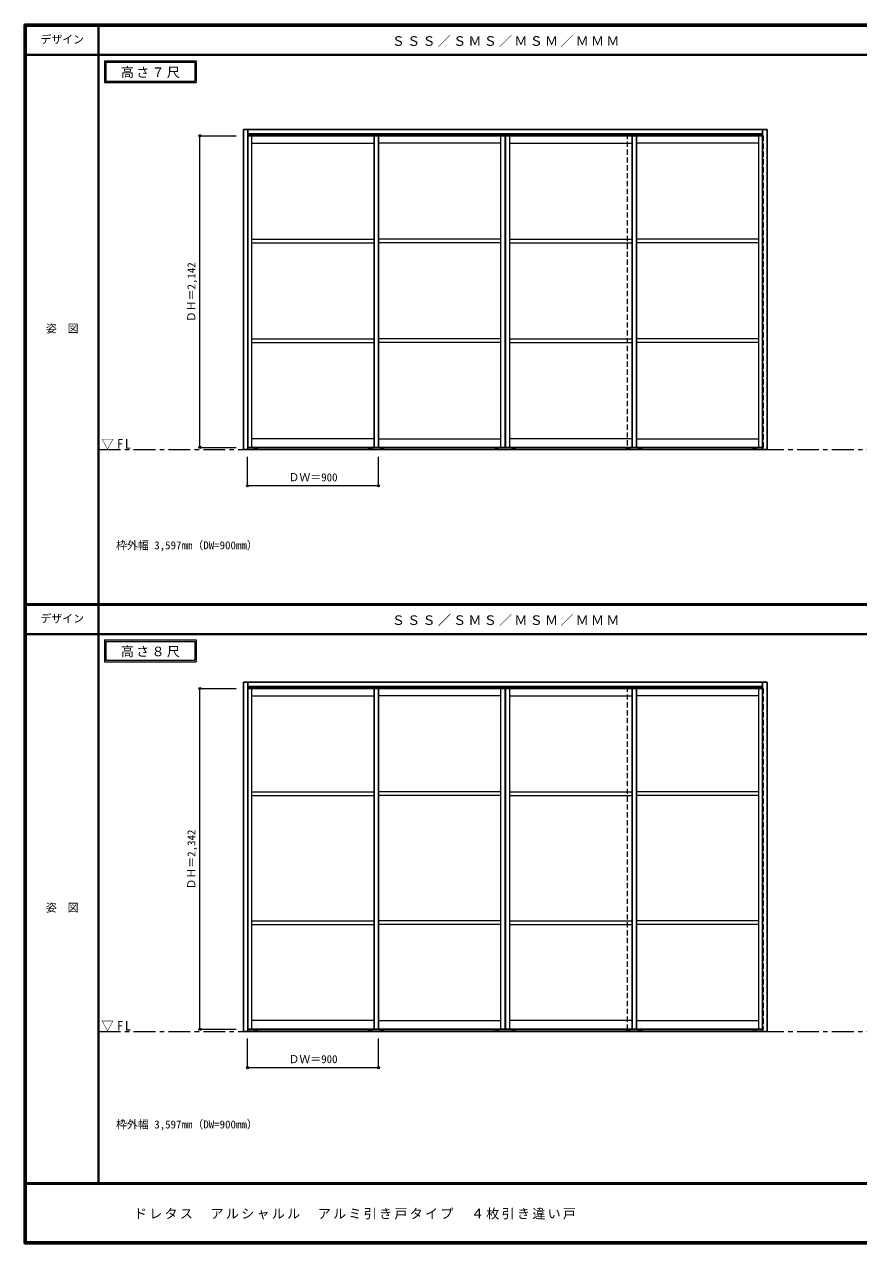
# Model space of a CAD drawing. Units: millimetres, scale not verified. Extents: x -6000 to 5700, y -4307 to 4260.
# Drawn here: x -6000 to -267, y -4205 to 4175 of the extents above; entities that cross this region are included whole.
import ezdxf
from ezdxf.enums import TextEntityAlignment as Align

# ---------------------------------------------------------------- set-up
doc = ezdxf.new("R2010")
doc.units = ezdxf.units.MM
doc.header["$LTSCALE"] = 30
doc.header["$PDMODE"] = 32
doc.header["$PDSIZE"] = 15
doc.linetypes.add('CHAIN1', pattern=[8, 5, -1, 1, -1])
doc.linetypes.add('DASHED1', pattern=[1.8, 1.2, -0.6])
for name, color, linetype, lineweight in [('0-1_通り芯', 7, 'CHAIN1', 18), ('0-2_扉', 7, 'Continuous', 18), ('0-4_枠', 7, 'Continuous', 18), ('0-A_文字', 7, 'Continuous', 18), ('0-B_寸法', 7, 'Continuous', 9), ('F-1_枠', 6, 'Continuous', 40)]:
    doc.layers.add(name, color=color, linetype=linetype, lineweight=lineweight)
doc.layers.add('F-A_文字', color=7, linetype='Continuous')
doc.styles.add('ＭＳ ゴシック', font='')
doc.styles.get('ＭＳ ゴシック').set_extended_font_data('MS Gothic')

msp = doc.modelspace()

# ---------------------------------------------------------------- linework, layer by layer
at = {"layer": '0-1_通り芯'}
for p, q in [((-5490, 1253), (5690, 1253)), ((-5490, -2746.25), (5700, -2746.25))]:
    msp.add_line(p, q, dxfattribs=at)
at = {"layer": '0-2_扉', "color": 4, "linetype": 'DASHED1', "lineweight": 9}
for p, q in [((-4466.5, 3409.5), (-4466.5, 1267.5)), ((-4463.5, 3409.5), (-4466.5, 3409.5)), ((-926.5, 3409.5), (-923.5, 3409.5)), ((-923.5, 3409.5), (-923.5, 1267.5)), ((-4466.5, 1267.5), (-4463.5, 1267.5)), ((-923.5, 1267.5), (-926.5, 1267.5)), ((-4466.5, -389.75), (-4466.5, -2731.75)), ((-4463.5, -389.75), (-4466.5, -389.75)), ((-926.5, -389.75), (-923.5, -389.75)), ((-923.5, -389.75), (-923.5, -2731.75)), ((-4466.5, -2731.75), (-4463.5, -2731.75)), ((-923.5, -2731.75), (-926.5, -2731.75))]:
    msp.add_line(p, q, dxfattribs=at)
at = {"layer": '0-2_扉', "color": 3, "lineweight": 25}
for p, q in [((-2696.5, 3409.5), (-4463.5, 3409.5)), ((-3596.5, 3409.5), (-3596.5, 1267.5)), ((-3566.5, 1267.5), (-3566.5, 3409.5)), ((-2696.5, 1267.5), (-2696.5, 3409.5)), ((-2696.5, 3409.5), (-2696.5, 1267.5)), ((-2693.5, 3409.5), (-926.5, 3409.5)), ((-2693.5, 1267.5), (-2693.5, 3409.5)), ((-2693.5, 3409.5), (-2693.5, 1267.5)), ((-1823.5, 1267.5), (-1823.5, 3409.5)), ((-1793.5, 3409.5), (-1793.5, 1267.5)), ((-4463.5, 1267.5), (-2696.5, 1267.5)), ((-926.5, 1267.5), (-2693.5, 1267.5)), ((-2696.5, -389.75), (-4463.5, -389.75)), ((-3596.5, -389.75), (-3596.5, -2731.75)), ((-3566.5, -2731.75), (-3566.5, -389.75)), ((-2696.5, -2731.75), (-2696.5, -389.75)), ((-2696.5, -389.75), (-2696.5, -2731.75)), ((-2693.5, -389.75), (-926.5, -389.75)), ((-2693.5, -2731.75), (-2693.5, -389.75)), ((-2693.5, -389.75), (-2693.5, -2731.75)), ((-1823.5, -2731.75), (-1823.5, -389.75)), ((-1793.5, -389.75), (-1793.5, -2731.75)), ((-4463.5, -2731.75), (-2696.5, -2731.75)), ((-926.5, -2731.75), (-2693.5, -2731.75))]:
    msp.add_line(p, q, dxfattribs=at)
at = {"layer": '0-2_扉'}
for p, q in [((-4436.5, 1267.5), (-4436.5, 3409.5)), ((-4436.5, 3359.5), (-3596.5, 3359.5)), ((-3566.5, 3409.5), (-3566.5, 1267.5)), ((-2726.5, 3359.5), (-3566.5, 3359.5)), ((-2726.5, 1267.5), (-2726.5, 3409.5)), ((-2696.5, 3409.5), (-2696.5, 1267.5)), ((-2693.5, 3409.5), (-2693.5, 1267.5)), ((-2663.5, 1267.5), (-2663.5, 3409.5)), ((-2663.5, 3359.5), (-1823.5, 3359.5)), ((-1823.5, 3409.5), (-1823.5, 1267.5)), ((-953.5, 3359.5), (-1793.5, 3359.5)), ((-953.5, 1267.5), (-953.5, 3409.5)), ((-4436.5, 2698.5), (-3596.5, 2698.5)), ((-2726.5, 2698.5), (-3566.5, 2698.5)), ((-2663.5, 2698.5), (-1823.5, 2698.5)), ((-953.5, 2698.5), (-1793.5, 2698.5)), ((-4436.5, 2673.5), (-3596.5, 2673.5)), ((-2726.5, 2673.5), (-3566.5, 2673.5)), ((-2663.5, 2673.5), (-1823.5, 2673.5)), ((-953.5, 2673.5), (-1793.5, 2673.5)), ((-4436.5, 2013), (-3596.5, 2013)), ((-2726.5, 2013), (-3566.5, 2013)), ((-2663.5, 2013), (-1823.5, 2013)), ((-953.5, 2013), (-1793.5, 2013)), ((-4436.5, 1988), (-3596.5, 1988)), ((-2726.5, 1988), (-3566.5, 1988)), ((-2663.5, 1988), (-1823.5, 1988)), ((-953.5, 1988), (-1793.5, 1988)), ((-3596.5, 1327.5), (-4436.5, 1327.5)), ((-3566.5, 1327.5), (-2726.5, 1327.5)), ((-1823.5, 1327.5), (-2663.5, 1327.5)), ((-1793.5, 1327.5), (-953.5, 1327.5)), ((-4436.5, -2731.75), (-4436.5, -389.75)), ((-3566.5, -389.75), (-3566.5, -2731.75)), ((-2726.5, -2731.75), (-2726.5, -389.75)), ((-2696.5, -389.75), (-2696.5, -2731.75)), ((-2693.5, -389.75), (-2693.5, -2731.75)), ((-2663.5, -2731.75), (-2663.5, -389.75)), ((-1823.5, -389.75), (-1823.5, -2731.75)), ((-953.5, -2731.75), (-953.5, -389.75)), ((-4436.5, -439.75), (-3596.5, -439.75)), ((-2726.5, -439.75), (-3566.5, -439.75)), ((-2663.5, -439.75), (-1823.5, -439.75)), ((-953.5, -439.75), (-1793.5, -439.75)), ((-4436.5, -1100.75), (-3596.5, -1100.75)), ((-4436.5, -1125.75), (-3596.5, -1125.75)), ((-2726.5, -1100.75), (-3566.5, -1100.75)), ((-2726.5, -1125.75), (-3566.5, -1125.75)), ((-2663.5, -1100.75), (-1823.5, -1100.75)), ((-2663.5, -1125.75), (-1823.5, -1125.75)), ((-953.5, -1100.75), (-1793.5, -1100.75)), ((-953.5, -1125.75), (-1793.5, -1125.75)), ((-4436.5, -1986.25), (-3596.5, -1986.25)), ((-2726.5, -1986.25), (-3566.5, -1986.25)), ((-2663.5, -1986.25), (-1823.5, -1986.25)), ((-953.5, -1986.25), (-1793.5, -1986.25)), ((-4436.5, -2011.25), (-3596.5, -2011.25)), ((-2726.5, -2011.25), (-3566.5, -2011.25)), ((-2663.5, -2011.25), (-1823.5, -2011.25)), ((-953.5, -2011.25), (-1793.5, -2011.25)), ((-3596.5, -2671.75), (-4436.5, -2671.75)), ((-3566.5, -2671.75), (-2726.5, -2671.75)), ((-1823.5, -2671.75), (-2663.5, -2671.75)), ((-1793.5, -2671.75), (-953.5, -2671.75))]:
    msp.add_line(p, q, dxfattribs=at)
at = {"layer": '0-4_枠', "color": 3, "lineweight": 25}
for p, q in [((-4493.5, 3453), (-4463.5, 3453)), ((-4493.5, 1253), (-4493.5, 3453)), ((-4463.5, 1253), (-4463.5, 3453)), ((-4463.5, 3453), (-926.5, 3453)), ((-926.5, 3453), (-896.5, 3453)), ((-926.5, 1253), (-926.5, 3453)), ((-896.5, 3453), (-896.5, 1253)), ((-926.5, 3423), (-4463.5, 3423)), ((-4463.5, 1253), (-4493.5, 1253)), ((-896.5, 1253), (-926.5, 1253)), ((-4493.5, -346.25), (-4463.5, -346.25)), ((-4493.5, -2746.25), (-4493.5, -346.25)), ((-4463.5, -2746.25), (-4463.5, -346.25)), ((-4463.5, -346.25), (-926.5, -346.25)), ((-926.5, -376.25), (-4463.5, -376.25)), ((-926.5, -346.25), (-896.5, -346.25)), ((-926.5, -2746.25), (-926.5, -346.25)), ((-896.5, -346.25), (-896.5, -2746.25)), ((-4463.5, -2746.25), (-4493.5, -2746.25)), ((-896.5, -2746.25), (-926.5, -2746.25))]:
    msp.add_line(p, q, dxfattribs=at)
at = {"layer": '0-4_枠'}
for p, q in [((-4463.5, 3417.5), (-926.5, 3417.5)), ((-4439.5, 3417.5), (-4439.5, 3409.5)), ((-4433.5, 3417.5), (-4433.5, 3409.5)), ((-3599.5, 3417.5), (-3599.5, 3409.5)), ((-3593.5, 3417.5), (-3593.5, 3409.5)), ((-3569.5, 3417.5), (-3569.5, 3409.5)), ((-3563.5, 3417.5), (-3563.5, 3409.5)), ((-2729.5, 3417.5), (-2729.5, 3409.5)), ((-2723.5, 3417.5), (-2723.5, 3409.5)), ((-2666.5, 3417.5), (-2666.5, 3409.5)), ((-2660.5, 3417.5), (-2660.5, 3409.5)), ((-1826.5, 3417.5), (-1826.5, 3409.5)), ((-1820.5, 3417.5), (-1820.5, 3409.5)), ((-1796.5, 3417.5), (-1796.5, 3409.5)), ((-1790.5, 3417.5), (-1790.5, 3409.5)), ((-956.5, 3417.5), (-956.5, 3409.5)), ((-950.5, 3417.5), (-950.5, 3409.5)), ((-4422, 1260), (-4422, 1267.5)), ((-4401.5, 1257.5), (-4419.5, 1257.5)), ((-4399, 1260), (-4399, 1267.5)), ((-3634, 1260), (-3634, 1267.5)), ((-3631.5, 1257.5), (-3613.5, 1257.5)), ((-3611, 1260), (-3611, 1267.5)), ((-3552, 1260), (-3552, 1267.5)), ((-3531.5, 1257.5), (-3549.5, 1257.5)), ((-3529, 1260), (-3529, 1267.5)), ((-2764, 1260), (-2764, 1267.5)), ((-2761.5, 1257.5), (-2743.5, 1257.5)), ((-2741, 1260), (-2741, 1267.5)), ((-2649, 1260), (-2649, 1267.5)), ((-2628.5, 1257.5), (-2646.5, 1257.5)), ((-2626, 1260), (-2626, 1267.5)), ((-1861, 1260), (-1861, 1267.5)), ((-1858.5, 1257.5), (-1840.5, 1257.5)), ((-1838, 1260), (-1838, 1267.5)), ((-1779, 1260), (-1779, 1267.5)), ((-1758.5, 1257.5), (-1776.5, 1257.5)), ((-1756, 1260), (-1756, 1267.5)), ((-991, 1260), (-991, 1267.5)), ((-988.5, 1257.5), (-970.5, 1257.5)), ((-968, 1260), (-968, 1267.5)), ((-4463.5, 1256.5), (-926.5, 1256.5)), ((-4463.5, 1253), (-926.5, 1253)), ((-4463.5, -381.75), (-926.5, -381.75)), ((-4439.5, -381.75), (-4439.5, -389.75)), ((-4433.5, -381.75), (-4433.5, -389.75)), ((-3599.5, -381.75), (-3599.5, -389.75)), ((-3593.5, -381.75), (-3593.5, -389.75)), ((-3569.5, -381.75), (-3569.5, -389.75)), ((-3563.5, -381.75), (-3563.5, -389.75)), ((-2729.5, -381.75), (-2729.5, -389.75)), ((-2723.5, -381.75), (-2723.5, -389.75)), ((-2666.5, -381.75), (-2666.5, -389.75)), ((-2660.5, -381.75), (-2660.5, -389.75)), ((-1826.5, -381.75), (-1826.5, -389.75)), ((-1820.5, -381.75), (-1820.5, -389.75)), ((-1796.5, -381.75), (-1796.5, -389.75)), ((-1790.5, -381.75), (-1790.5, -389.75)), ((-956.5, -381.75), (-956.5, -389.75)), ((-950.5, -381.75), (-950.5, -389.75)), ((-4463.5, -2742.75), (-926.5, -2742.75)), ((-4463.5, -2746.25), (-926.5, -2746.25)), ((-4422, -2739.25), (-4422, -2731.75)), ((-4401.5, -2741.75), (-4419.5, -2741.75)), ((-4399, -2739.25), (-4399, -2731.75)), ((-3634, -2739.25), (-3634, -2731.75)), ((-3631.5, -2741.75), (-3613.5, -2741.75)), ((-3611, -2739.25), (-3611, -2731.75)), ((-3552, -2739.25), (-3552, -2731.75)), ((-3531.5, -2741.75), (-3549.5, -2741.75)), ((-3529, -2739.25), (-3529, -2731.75)), ((-2764, -2739.25), (-2764, -2731.75)), ((-2761.5, -2741.75), (-2743.5, -2741.75)), ((-2741, -2739.25), (-2741, -2731.75)), ((-2649, -2739.25), (-2649, -2731.75)), ((-2628.5, -2741.75), (-2646.5, -2741.75)), ((-2626, -2739.25), (-2626, -2731.75)), ((-1861, -2739.25), (-1861, -2731.75)), ((-1858.5, -2741.75), (-1840.5, -2741.75)), ((-1838, -2739.25), (-1838, -2731.75)), ((-1779, -2739.25), (-1779, -2731.75)), ((-1758.5, -2741.75), (-1776.5, -2741.75)), ((-1756, -2739.25), (-1756, -2731.75)), ((-991, -2739.25), (-991, -2731.75)), ((-988.5, -2741.75), (-970.5, -2741.75)), ((-968, -2739.25), (-968, -2731.75))]:
    msp.add_line(p, q, dxfattribs=at)
at = {"layer": '0-4_枠', "color": 4, "linetype": 'DASHED1', "lineweight": 9}
for p, q in [((-1856.5, 3423), (-1856.5, 1253)), ((-1856.5, -376.25), (-1856.5, -2746.25))]:
    msp.add_line(p, q, dxfattribs=at)
at = {"layer": '0-4_枠'}
for centre in [(-4410.5, 1261.5), (-3622.5, 1261.5), (-3540.5, 1261.5), (-2752.5, 1261.5), (-2637.5, 1261.5), (-1849.5, 1261.5), (-1767.5, 1261.5), (-979.5, 1261.5), (-4410.5, -2737.75), (-3622.5, -2737.75), (-3540.5, -2737.75), (-2752.5, -2737.75), (-2637.5, -2737.75), (-1849.5, -2737.75), (-1767.5, -2737.75), (-979.5, -2737.75)]:
    msp.add_circle(centre, 2, dxfattribs=at)
for centre, radius, start, end in [((-4419.5, 1260), 2.5, 180, 270), ((-4410.5, 1263.5), 8.5, 224.90087, 235.43968), ((-4410.5, 1263.5), 8.5, 304.56032, 315.09913), ((-4401.5, 1260), 2.5, 270, 0), ((-3631.5, 1260), 2.5, 180, 270), ((-3622.5, 1263.5), 8.5, 224.90087, 235.43968), ((-3622.5, 1263.5), 8.5, 304.56032, 315.09913), ((-3613.5, 1260), 2.5, 270, 0), ((-3549.5, 1260), 2.5, 180, 270), ((-3540.5, 1263.5), 8.5, 224.90087, 235.43968), ((-3540.5, 1263.5), 8.5, 304.56032, 315.09913), ((-3531.5, 1260), 2.5, 270, 0), ((-2761.5, 1260), 2.5, 180, 270), ((-2752.5, 1263.5), 8.5, 224.90087, 235.43968), ((-2752.5, 1263.5), 8.5, 304.56032, 315.09913), ((-2743.5, 1260), 2.5, 270, 0), ((-2646.5, 1260), 2.5, 180, 270), ((-2637.5, 1263.5), 8.5, 224.90087, 235.43968), ((-2637.5, 1263.5), 8.5, 304.56032, 315.09913), ((-2628.5, 1260), 2.5, 270, 0), ((-1858.5, 1260), 2.5, 180, 270), ((-1849.5, 1263.5), 8.5, 224.90087, 235.43968), ((-1849.5, 1263.5), 8.5, 304.56032, 315.09913), ((-1840.5, 1260), 2.5, 270, 0), ((-1776.5, 1260), 2.5, 180, 270), ((-1767.5, 1263.5), 8.5, 224.90087, 235.43968), ((-1767.5, 1263.5), 8.5, 304.56032, 315.09913), ((-1758.5, 1260), 2.5, 270, 0), ((-988.5, 1260), 2.5, 180, 270), ((-979.5, 1263.5), 8.5, 224.90087, 235.43968), ((-979.5, 1263.5), 8.5, 304.56032, 315.09913), ((-970.5, 1260), 2.5, 270, 0), ((-4419.5, -2739.25), 2.5, 180, 270), ((-4410.5, -2735.75), 8.5, 224.90087, 235.43968), ((-4410.5, -2735.75), 8.5, 304.56032, 315.09913), ((-4401.5, -2739.25), 2.5, 270, 0), ((-3631.5, -2739.25), 2.5, 180, 270), ((-3622.5, -2735.75), 8.5, 224.90087, 235.43968), ((-3622.5, -2735.75), 8.5, 304.56032, 315.09913), ((-3613.5, -2739.25), 2.5, 270, 0), ((-3549.5, -2739.25), 2.5, 180, 270), ((-3540.5, -2735.75), 8.5, 224.90087, 235.43968), ((-3540.5, -2735.75), 8.5, 304.56032, 315.09913), ((-3531.5, -2739.25), 2.5, 270, 0), ((-2761.5, -2739.25), 2.5, 180, 270), ((-2752.5, -2735.75), 8.5, 224.90087, 235.43968), ((-2752.5, -2735.75), 8.5, 304.56032, 315.09913), ((-2743.5, -2739.25), 2.5, 270, 0), ((-2646.5, -2739.25), 2.5, 180, 270), ((-2637.5, -2735.75), 8.5, 224.90087, 235.43968), ((-2637.5, -2735.75), 8.5, 304.56032, 315.09913), ((-2628.5, -2739.25), 2.5, 270, 0), ((-1858.5, -2739.25), 2.5, 180, 270), ((-1849.5, -2735.75), 8.5, 224.90087, 235.43968), ((-1849.5, -2735.75), 8.5, 304.56032, 315.09913), ((-1840.5, -2739.25), 2.5, 270, 0), ((-1776.5, -2739.25), 2.5, 180, 270), ((-1767.5, -2735.75), 8.5, 224.90087, 235.43968), ((-1767.5, -2735.75), 8.5, 304.56032, 315.09913), ((-1758.5, -2739.25), 2.5, 270, 0), ((-988.5, -2739.25), 2.5, 180, 270), ((-979.5, -2735.75), 8.5, 224.90087, 235.43968), ((-979.5, -2735.75), 8.5, 304.56032, 315.09913), ((-970.5, -2739.25), 2.5, 270, 0)]:
    msp.add_arc(centre, radius, start, end, dxfattribs=at)
at = {"layer": '0-A_文字'}
for p, q in [((-5450, 3925), (-5450, 3775)), ((-5440, 3915), (-5440, 3785)), ((-5440, 3915), (-4828.97, 3915)), ((-4828.97, 3915), (-4828.97, 3785)), ((-5450, 3775), (-4818.97, 3775)), ((-5440, 3785), (-4828.97, 3785)), ((-5450, -55.5), (-5450, -205.5)), ((-5440, -65.5), (-5440, -195.5)), ((-5440, -65.5), (-4828.97, -65.5)), ((-4828.97, -65.5), (-4828.97, -195.5)), ((-5450, -205.5), (-4818.97, -205.5)), ((-5440, -195.5), (-4828.97, -195.5))]:
    msp.add_line(p, q, dxfattribs=at)
for points in [[(-5450, 3925), (-4818.97, 3925), (-4818.97, 3775)], [(-5450, -55.5), (-4818.97, -55.5), (-4818.97, -205.5)]]:
    msp.add_lwpolyline(points, dxfattribs=at)
at = {"layer": '0-B_寸法', "color": 4}
for p, q in [((-4793.5, 3409.5), (-4543.5, 3409.5)), ((-4793.5, 1267.5), (-4793.5, 3409.5)), ((-4793.5, 1267.5), (-4543.5, 1267.5)), ((-4466.5, 1003), (-4466.5, 1203)), ((-3566.5, 1003), (-3566.5, 1203)), ((-3566.5, 1003), (-4466.5, 1003)), ((-4793.5, -389.75), (-4543.5, -389.75)), ((-4793.5, -2731.75), (-4793.5, -389.75)), ((-4793.5, -2731.75), (-4543.5, -2731.75)), ((-4466.5, -2996.25), (-4466.5, -2796.25)), ((-3566.5, -2996.25), (-3566.5, -2796.25)), ((-3566.5, -2996.25), (-4466.5, -2996.25))]:
    msp.add_line(p, q, dxfattribs=at)
at = {"layer": '0-B_寸法'}
for p in [(-4793.5, 3409.5), (-4793.5, 1267.5), (-4466.5, 1003), (-3566.5, 1003), (-4793.5, -389.75), (-4793.5, -2731.75), (-4466.5, -2996.25), (-3566.5, -2996.25)]:
    msp.add_point(p, dxfattribs=at)
at = {"layer": 'F-1_枠'}
for p, q in [((-6000, 4175), (5700, 4175)), ((-6000, 4175), (-6000, -4205)), ((-6000, 4170), (5700, 4170)), ((-6000, 4165), (5700, 4165)), ((-5995, 4175), (-5995, -4205)), ((-5990, 4175), (-5990, -4205)), ((-5490, 4175), (-5490, -3790)), ((-6000, 3965), (5700, 3965)), ((-6000, 190.5), (5700, 190.5)), ((-6000, 187.5), (5700, 187.5)), ((-6000, 184.5), (5700, 184.5)), ((-6000, -15.5), (5700, -15.5)), ((5700, -3790), (-6000, -3790)), ((5700, -3795), (-6000, -3795)), ((5700, -4195), (-6000, -4195)), ((5700, -4200), (-6000, -4200)), ((5700, -4205), (-6000, -4205))]:
    msp.add_line(p, q, dxfattribs=at)

# ---------------------------------------------------------------- texts
at = {"layer": '0-A_文字', "style": 'ＭＳ ゴシック'}
for p in [(-5370, 550.5), (-5370, -3430)]:
    msp.add_text('枠外幅 3,597mm（DW=900mm）', height=54.99, dxfattribs=at).set_placement(p, align=Align.BOTTOM_LEFT)
at = {"layer": '0-A_文字', "char_height": 65.98, "attachment_point": 7, "style": 'ＭＳ ゴシック'}
for s, insert in [('\\T1.17;ＳＳＳ／ＳＭＳ／ＭＳＭ／ＭＭＭ', (-3475, 4020)), ('\\T1.17;高さ７尺', (-5336.98, 3805)), ('\\T1.26;\\W0.95;▽FL', (-5471.25, 1253)), ('\\T1.17;ＳＳＳ／ＳＭＳ／ＭＳＭ／ＭＭＭ', (-3475, 39.5)), ('\\T1.17;高さ８尺', (-5336.98, -175.5)), ('\\T1.26;\\W0.95;▽FL', (-5471.25, -2746.25))]:
    msp.add_mtext(s, dxfattribs=dict(at, insert=insert))
at = {"layer": '0-B_寸法', "style": 'ＭＳ ゴシック'}
for s, p in [('ＤＨ＝2,142', (-4808.5, 2128)), ('ＤＨ＝2,342', (-4808.5, -1771.25))]:
    msp.add_text(s, height=54.99, rotation=90, dxfattribs=at).set_placement(p, align=Align.BOTTOM_LEFT)
for p in [(-4185.25, 1018), (-4185.25, -2981.25)]:
    msp.add_text('ＤＷ＝900', height=54.99, dxfattribs=at).set_placement(p, align=Align.BOTTOM_LEFT)
at = {"layer": 'F-A_文字', "style": 'ＭＳ ゴシック'}
for s, p in [('デザイン', (-5890, 4027.5)), ('姿\u3000図', (-5852.5, 2040.25)), ('デザイン', (-5890, 47)), ('姿\u3000図', (-5852.5, -1940.25))]:
    msp.add_text(s, height=54.99, dxfattribs=at).set_placement(p, align=Align.BOTTOM_LEFT)
at = {"layer": 'F-A_文字', "insert": (-5247.55, -4040), "char_height": 65.98, "attachment_point": 7, "style": 'ＭＳ ゴシック'}
msp.add_mtext('\\T1.17;ドレタス\u3000アルシャルル\u3000アルミ引き戸タイプ\u3000４枚引き違い戸', dxfattribs=at)

doc.saveas('drawing.dxf')
